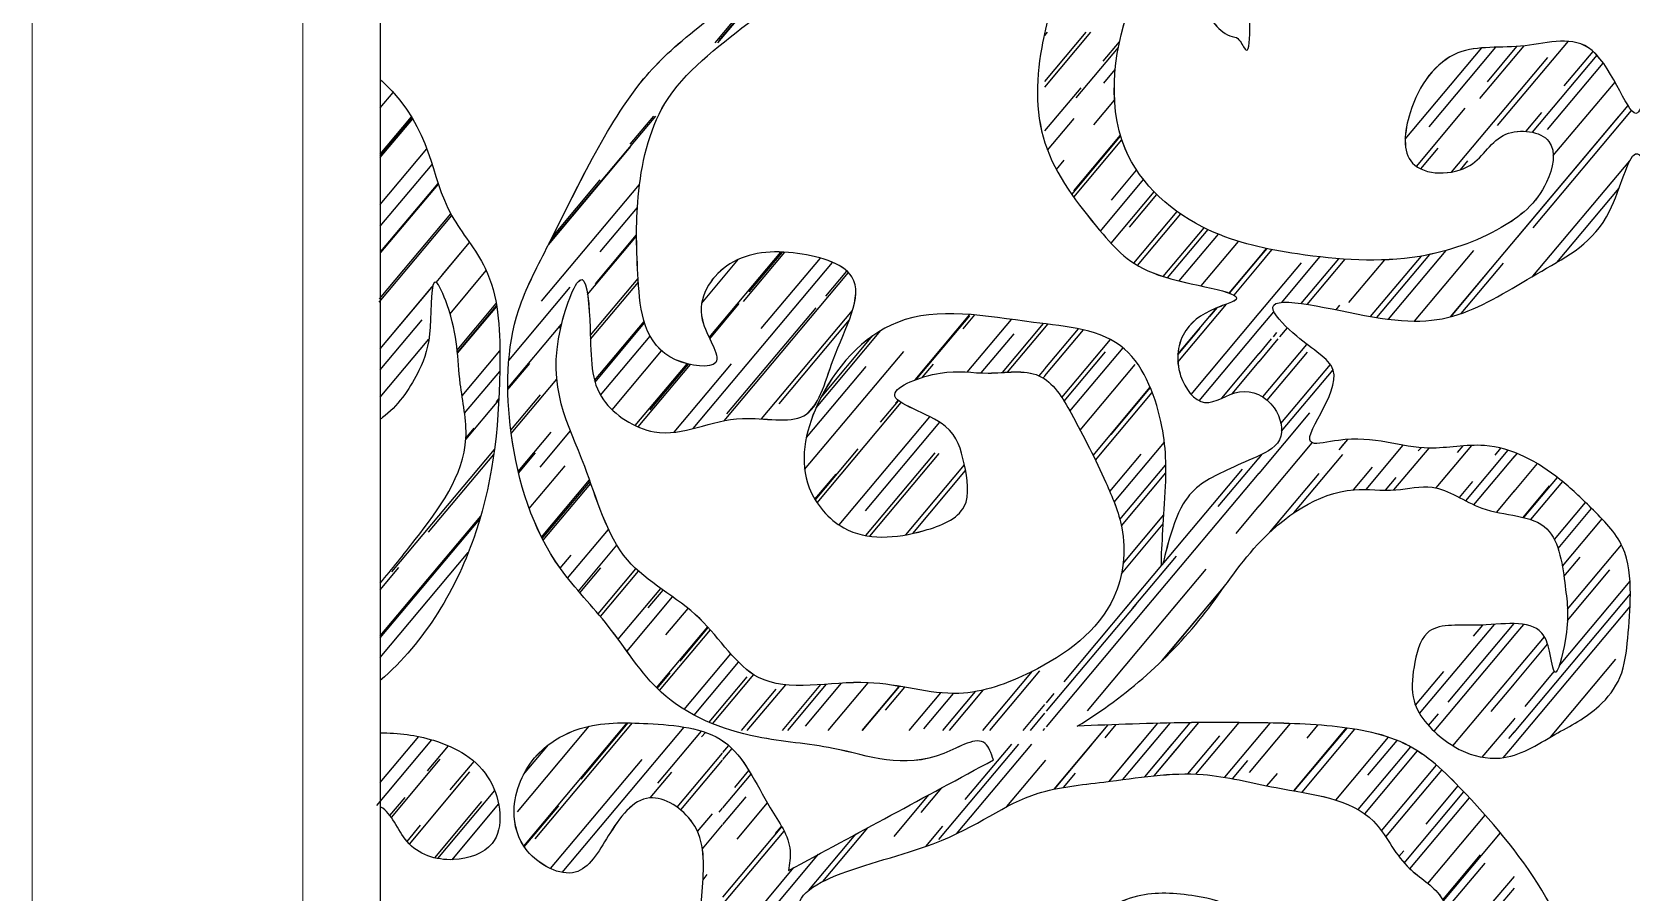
# Model space of a CAD drawing. Header units: millimetres. Extents: x 512961 to 1001058, y -961995 to -458543.
# Drawn here: x 934719.5 to 935133, y -883546.3 to -883324 of the extents above; entities that cross this region are included whole.
import ezdxf

# ---------------------------------------------------------------- set-up
doc = ezdxf.new("R2010")
doc.units = ezdxf.units.MM
doc.header["$MEASUREMENT"] = 0
doc.layers.add('内线', color=8, linetype='CONTINUOUS')
doc.layers.add('填充', color=250, linetype='CONTINUOUS', lineweight=25)
doc.layers.add('家具外线总', color=147, linetype='CONTINUOUS', lineweight=13)

msp = doc.modelspace()

# ---------------------------------------------------------------- linework, layer by layer
at = {"layer": '内线'}
msp.add_line((934809.5, -883011.33), (934809.5, -885159.02), dxfattribs=at)
at = {"layer": '填充'}
for p, q in [((934896.07, -883326.77), (934933.45, -883282.23)), ((934897.12, -883326.22), (934920.16, -883298.76)), ((934896.8, -883326.77), (934915.75, -883304.19)), ((934981.25, -883336.79), (934991.98, -883324.01)), ((934981.25, -883324.85), (934981.95, -883324.01)), ((934981.25, -883338.22), (934993.17, -883324.01)), ((934989.36, -883341), (935000.28, -883327.99)), ((934996.39, -883331.53), (935000.58, -883326.54)), ((935074.42, -883351.72), (935094.24, -883328.11)), ((935080.61, -883348.51), (935097.88, -883327.93)), ((935093.7, -883341.2), (935105.14, -883327.57)), ((935095.66, -883336.84), (935103.31, -883327.73)), ((935098.3, -883348.18), (935116.58, -883326.39)), ((935107.31, -883349.9), (935124, -883330.01)), ((935115.52, -883337.9), (935122.98, -883329)), ((934996.5, -883337.21), (934999.48, -883333.66)), ((935086.4, -883360.19), (935111.27, -883330.56)), ((935111.2, -883349.22), (935125.62, -883332.03)), ((934981.31, -883349.5), (934990.63, -883338.39)), ((935112.69, -883355.94), (935128.65, -883336.92)), ((934809.5, -883343.63), (934812.85, -883339.63)), ((934993.96, -883347.98), (934999.31, -883341.61)), ((934809.5, -883355.59), (934817.59, -883345.94)), ((934809.5, -883356.09), (934817.76, -883346.23)), ((934809.5, -883356.47), (934817.9, -883346.46)), ((934817.53, -883346.01), (934817.59, -883345.94)), ((934853.19, -883378.57), (934880.76, -883345.71)), ((934874.06, -883353.01), (934880.18, -883345.71)), ((934981.97, -883354.53), (934988.82, -883346.36)), ((935077.3, -883358.72), (935089.9, -883343.7)), ((935086.15, -883397.61), (935129.61, -883345.83)), ((935103.46, -883377.04), (935132.02, -883343)), ((935105.64, -883349.66), (935109.76, -883344.77)), ((935107.48, -883374.6), (935132.94, -883344.26)), ((934988.24, -883365.97), (935000.87, -883350.91)), ((934988.76, -883365.02), (935000.8, -883350.67)), ((934809.5, -883368.54), (934821.54, -883354.19)), ((934852.97, -883379), (934874.27, -883353.62)), ((934988.73, -883366.67), (935001.16, -883351.85)), ((935078.45, -883359.38), (935082.95, -883354.02)), ((934809.5, -883374.18), (934822.91, -883358.2)), ((934984.26, -883359.53), (934986.28, -883357.13)), ((935088.71, -883359.61), (935090.62, -883357.33)), ((935107.43, -883387.11), (935132.49, -883357.25)), ((934809.68, -883380.77), (934824.48, -883363.13)), ((934809.69, -883380.96), (934824.53, -883363.28)), ((934851.22, -883393.55), (934876.53, -883363.38)), ((934854.07, -883376.83), (934866.37, -883362.16)), ((934995.62, -883375.43), (935006.77, -883362.15)), ((934998.54, -883367.43), (935005.01, -883359.72)), ((934998.38, -883378.61), (935009.55, -883365.3)), ((935003.14, -883374.4), (935010.22, -883365.97)), ((935113.59, -883383.56), (935129.7, -883364.35)), ((934809.2, -883393.81), (934827.98, -883371.42)), ((934809.3, -883393), (934827.76, -883371.01)), ((934866.31, -883380.83), (934875.97, -883369.32)), ((935004.26, -883383.73), (935015.47, -883370.37)), ((935005.25, -883384.34), (935016.42, -883371.03)), ((935011.9, -883387.21), (935022.49, -883374.6)), ((935013.01, -883387.55), (935023.47, -883375.08)), ((934823.93, -883388.7), (934831.28, -883379.94)), ((934825.42, -883386.94), (934832.58, -883378.41)), ((934863.1, -883391.84), (934875.76, -883376.75)), ((934865.13, -883389.07), (934875.76, -883376.4)), ((935015.99, -883388.34), (935026.13, -883376.25)), ((935021.7, -883389.64), (935031.37, -883378.12)), ((934890.38, -883426.5), (934926.43, -883383.53)), ((934892.6, -883394.05), (934902.08, -883382.75)), ((934894.51, -883402.99), (934913.07, -883380.87)), ((934903.39, -883393.65), (934914.07, -883380.92)), ((934904.84, -883391.19), (934913.48, -883380.89)), ((934907.98, -883400.62), (934923.26, -883382.42)), ((935028.95, -883391.48), (935036.7, -883382.24)), ((935029.04, -883391.51), (935036.7, -883382.38)), ((935036.7, -883382.24), (935038.61, -883379.96)), ((935036.7, -883382.38), (935038.71, -883379.98)), ((935036.7, -883384.22), (935039.96, -883380.34)), ((935036.7, -883396.68), (935047.63, -883383.66)), ((935042.53, -883393.88), (935052.39, -883382.14)), ((935047.55, -883394.18), (935057.25, -883382.62)), ((935049.07, -883394.4), (935058.86, -883382.73)), ((935059.89, -883393.95), (935069.17, -883382.89)), ((935065.49, -883397.52), (935078.59, -883381.91)), ((935067.12, -883397.79), (935080.81, -883381.48)), ((935070.09, -883398.21), (935084.99, -883380.46)), ((935076.8, -883398.71), (935092.13, -883380.44)), ((935088.87, -883396.78), (935099.8, -883383.76)), ((934827.56, -883396.83), (934836.92, -883385.68)), ((934863.81, -883402.39), (934876.16, -883387.68)), ((934898.42, -883424.48), (934930.54, -883386.19)), ((934924.69, -883392.25), (934930.12, -883385.79)), ((935030.17, -883392.01), (935036.7, -883384.22)), ((935086.21, -883397.6), (935095.78, -883386.19)), ((934809.5, -883405.91), (934823.07, -883389.72)), ((934809.5, -883405.92), (934822.88, -883389.96)), ((934842.72, -883408.94), (934858.63, -883389.98)), ((934863.84, -883403.41), (934876.22, -883388.66)), ((934829.38, -883406.25), (934839.49, -883394.2)), ((934829.44, -883406.87), (934839.59, -883394.77)), ((934829.46, -883407.03), (934839.62, -883394.92)), ((934894.66, -883403.31), (934902.3, -883394.21)), ((934899.11, -883422.73), (934922.16, -883395.27)), ((934908.07, -883424.01), (934931.56, -883396.01)), ((935015.66, -883409.3), (935028.2, -883394.36)), ((935015.66, -883407.31), (935025.76, -883395.28)), ((935023.96, -883397.56), (935025.93, -883395.21)), ((935036.7, -883400.83), (935040.49, -883396.31)), ((935056.54, -883395.78), (935057.5, -883394.63)), ((934809.5, -883411.36), (934820.35, -883398.42)), ((934842.47, -883416.07), (934856.37, -883399.5)), ((934855.81, -883400.52), (934856.25, -883400)), ((934864.9, -883414.06), (934877.7, -883398.81)), ((934865.01, -883414.47), (934877.82, -883399.21)), ((934912.57, -883420.07), (934930.76, -883398.39)), ((934947.74, -883413.91), (934961.9, -883397.03)), ((934948.14, -883413.76), (934961.87, -883397.4)), ((934960.15, -883400.72), (934963.17, -883397.13)), ((934961.23, -883411.9), (934972.66, -883398.28)), ((934970.36, -883411.99), (934980.96, -883399.36)), ((934971.66, -883411.92), (934981.25, -883400.49)), ((934981.31, -883400.42), (934982.08, -883399.5)), ((935015.65, -883407.46), (935021.43, -883400.58)), ((935019.1, -883417.66), (935036.7, -883396.68)), ((935042.04, -883402.77), (935043.97, -883400.47)), ((934809.5, -883418.36), (934822.09, -883403.35)), ((934866.44, -883417.86), (934879.24, -883402.6)), ((934922.15, -883421.11), (934938.88, -883401.16)), ((934923.32, -883418.61), (934936.86, -883402.47)), ((934964.84, -883412.12), (934973.33, -883402)), ((934981.31, -883411.07), (934990, -883400.72)), ((934981.31, -883412.87), (934991.27, -883401)), ((934985.66, -883418.49), (934998.25, -883403.49)), ((935021.2, -883419.31), (935036.7, -883400.83)), ((935036.64, -883407.18), (935039.87, -883403.33)), ((935036.64, -883409.21), (935041.57, -883403.33)), ((935037.62, -883418.33), (935049.03, -883404.73)), ((935040.34, -883402.77), (935041.28, -883401.64)), ((934830.65, -883418.05), (934840.43, -883406.41)), ((934869.45, -883421.64), (934882.24, -883406.4)), ((934919.2, -883437.08), (934944.8, -883406.56)), ((934986.26, -883419.43), (934996.97, -883406.66)), ((934987.76, -883421.98), (935001.49, -883405.62)), ((935027.02, -883418.64), (935036.7, -883407.1)), ((935038.74, -883419.16), (935049.14, -883406.76)), ((934831.32, -883422.53), (934840.4, -883411.71)), ((934842.47, -883416.42), (934848.13, -883409.68)), ((934875.42, -883425.74), (934888.83, -883409.75)), ((934876.17, -883426.08), (934889.69, -883409.96)), ((934879.26, -883421.67), (934889.18, -883409.85)), ((934885.48, -883427.44), (934900.3, -883409.78)), ((934919.65, -883428.8), (934935.06, -883410.43)), ((934949.64, -883413.25), (934952.47, -883409.88)), ((934979.81, -883412.86), (934981.25, -883411.15)), ((934980.85, -883413.42), (934981.25, -883412.95)), ((934990.44, -883426.9), (935004.64, -883409.98)), ((935029.68, -883417.5), (935036.7, -883409.13)), ((935042.29, -883425.17), (935055.07, -883409.93)), ((935042.45, -883427.19), (935055.78, -883411.3)), ((934843.36, -883427.82), (934855.15, -883413.77)), ((934993.75, -883433.43), (935008.52, -883415.83)), ((934998.39, -883428.04), (935008.56, -883415.92)), ((934831.63, -883429.34), (934840.15, -883419.19)), ((934839.55, -883419.55), (934840.17, -883418.81)), ((934843.24, -883426.91), (934850.89, -883417.8)), ((934920.14, -883422.4), (934922, -883420.19)), ((934922.41, -883445.7), (934944.17, -883419.78)), ((934938.82, -883424.86), (934943.49, -883419.3)), ((934942.67, -883419.94), (934943.33, -883419.17)), ((934994.36, -883434.69), (935009.05, -883417.17)), ((934928.08, -883451.4), (934951.55, -883423.43)), ((934934.93, -883447.76), (934954.12, -883424.89)), ((935036.64, -883438.08), (935049.76, -883422.45)), ((934831.66, -883428.96), (934833.79, -883426.41)), ((934845.16, -883437.59), (934853.65, -883427.47)), ((934850.82, -883436.46), (934858.66, -883427.12)), ((935057.38, -883431.96), (935059.61, -883429.3)), ((935057.95, -883431.23), (935059.57, -883429.3)), ((934812.48, -883463.56), (934839.01, -883431.95)), ((934822.01, -883453.27), (934838.83, -883433.21)), ((934845.26, -883438.01), (934849.65, -883432.78)), ((934921.95, -883444.97), (934933.06, -883431.72)), ((934934.97, -883454.17), (934952.92, -883432.78)), ((934936.06, -883454.34), (934953.99, -883432.98)), ((934998.05, -883442.74), (935006.15, -883433.08)), ((934999.2, -883445.53), (935012.18, -883430.06)), ((935036.64, -883446.57), (935050.37, -883430.2)), ((935036.64, -883434.12), (935037.47, -883433.12)), ((935045.65, -883448.29), (935058.32, -883433.18)), ((935064.32, -883442.27), (935073.93, -883430.82)), ((935071.52, -883442.37), (935080.58, -883431.56)), ((935077.8, -883432.29), (935078.51, -883431.45)), ((935082.41, -883441.84), (935091.63, -883430.85)), ((935087.97, -883432.68), (935089.39, -883430.98)), ((935090.06, -883445.18), (935101.03, -883432.11)), ((935097.66, -883433.35), (935099.15, -883431.58)), ((935102.55, -883433.89), (935103.34, -883432.95)), ((934848.02, -883447.18), (934857.32, -883436.1)), ((934945.31, -883453.98), (934960.49, -883435.89)), ((934947.13, -883453.61), (934960.78, -883437.34)), ((935000.68, -883450.03), (935012.48, -883435.97)), ((935011.64, -883461.69), (935032.34, -883437.03)), ((935026.09, -883446.69), (935036.7, -883434.04)), ((935061.09, -883442.35), (935065.99, -883436.5)), ((935092.19, -883446.23), (935102.67, -883433.75)), ((935102.55, -883442.75), (935108.58, -883435.57)), ((934851.21, -883454.58), (934863.63, -883439.79)), ((934851.38, -883454.9), (934863.76, -883440.15)), ((934851.61, -883455.35), (934863.94, -883440.66)), ((934921.83, -883444.78), (934927.31, -883438.25)), ((935001.06, -883451.61), (935012.55, -883437.92)), ((935007.3, -883473.05), (935036.7, -883438.01)), ((935039.44, -883453.29), (935052.19, -883438.09)), ((935069.31, -883442.41), (935072.04, -883439.15)), ((935088.44, -883444.34), (935091.9, -883440.22)), ((935104.89, -883449.45), (935111.75, -883441.28)), ((935105.06, -883449.49), (935113.76, -883439.12)), ((935106.89, -883450.03), (935115.12, -883440.22)), ((935098.06, -883448.1), (935102.67, -883442.61)), ((935113, -883455.21), (935121.04, -883445.62)), ((934809.5, -883480.09), (934835.49, -883449.11)), ((934809.5, -883480.63), (934835.25, -883449.94)), ((935001.49, -883461.38), (935012.05, -883448.8)), ((935030.69, -883453.67), (935036.7, -883446.5)), ((935113.93, -883457.51), (935122.61, -883447.16)), ((935115.03, -883462.09), (935125.3, -883449.86)), ((934857.94, -883465.15), (934868.5, -883452.57)), ((935001.06, -883464.07), (935011.9, -883451.14)), ((935039.62, -883453.12), (935042.01, -883450.27)), ((934860.71, -883468.5), (934870.67, -883456.63)), ((935116.38, -883473.18), (935130.31, -883456.57)), ((934809.5, -883485.71), (934832.27, -883458.58)), ((934809.5, -883468.18), (934814.33, -883462.42)), ((934856, -883462.57), (934858.83, -883459.2)), ((934861.1, -883468.96), (934866.5, -883462.52)), ((935002.11, -883473.05), (935011.52, -883461.84)), ((935003.97, -883473.05), (935015.34, -883459.51)), ((935115.44, -883464.75), (935119.67, -883459.71)), ((934865.8, -883474.38), (934875.58, -883462.73)), ((934866.4, -883475.09), (934876.25, -883463.35)), ((935014.42, -883473.05), (935023, -883462.82)), ((935114.27, -883487.73), (935132.52, -883465.98)), ((935116.37, -883476.09), (935127.34, -883463.02)), ((934871, -883480.97), (934882.02, -883467.83)), ((934873.25, -883484.09), (934885.07, -883470)), ((934878.76, -883472.81), (934882.59, -883468.25)), ((935022.86, -883473.05), (935027.9, -883467.04)), ((935022.9, -883473.05), (935027.65, -883467.38)), ((935102.55, -883505.03), (935132.61, -883469.2)), ((934883.36, -883479.79), (934889.05, -883473)), ((934981.69, -883503.57), (935008.16, -883472.02)), ((934981.69, -883499.6), (935004.84, -883472.02)), ((934986.25, -883491.95), (935002.98, -883472.02)), ((934992.28, -883499.43), (935015.29, -883472.02)), ((935011.52, -883486.56), (935023.72, -883472.02)), ((935011.74, -883486.35), (935023.76, -883472.02)), ((935102.55, -883508.25), (935132.54, -883472.51)), ((934880.93, -883493.53), (934894.13, -883477.79)), ((934881.67, -883494.25), (934894.83, -883478.57)), ((934886.98, -883486.64), (934894.28, -883477.95)), ((935078.13, -883500.17), (935097.48, -883477.11)), ((935085.52, -883497.26), (935102.58, -883476.93)), ((935092.04, -883480.19), (935094.47, -883477.29)), ((935102.55, -883476.97), (935102.58, -883476.93)), ((935102.55, -883480.12), (935105.06, -883477.13)), ((935081.88, -883504.75), (935102.64, -883480.01)), ((935102.55, -883489.66), (935110.38, -883480.32)), ((935102.55, -883492.57), (935111.22, -883482.24)), ((934888.05, -883499.11), (934900.1, -883484.75)), ((934890.62, -883500.57), (934902.1, -883486.88)), ((935111.96, -883506.27), (935128.86, -883486.13)), ((934881.08, -883493.68), (934884.45, -883489.66)), ((934894.49, -883502.41), (934904.3, -883490.72)), ((934895.41, -883502.8), (934906.04, -883490.12)), ((934965.26, -883504.56), (934978.13, -883489.23)), ((934967.08, -883504.56), (934980.02, -883489.14)), ((935077.08, -883498.02), (935084.36, -883489.34)), ((935086.74, -883508.5), (935102.64, -883489.55)), ((935105.38, -883498.32), (935112.94, -883489.31)), ((934902.87, -883504.56), (934911.82, -883493.89)), ((934904.38, -883504.56), (934914.29, -883492.74)), ((934913.44, -883504.56), (934923.39, -883492.69)), ((934914.83, -883504.56), (934924.87, -883492.59)), ((934919.44, -883503.4), (934928.73, -883492.33)), ((934925.28, -883504.56), (934935.64, -883492.21)), ((934934.07, -883504.56), (934943.65, -883493.14)), ((934934.18, -883504.56), (934943.75, -883493.16)), ((934940.11, -883499.33), (934945.1, -883493.39)), ((934946.18, -883504.56), (934954.36, -883494.81)), ((934950.04, -883504.11), (934957.7, -883494.99)), ((934954.93, -883504.56), (934963.37, -883494.5)), ((934956.63, -883504.56), (934965.43, -883494.07)), ((934981.69, -883497.39), (934983.72, -883494.97)), ((935096.62, -883499.64), (935102.64, -883492.47)), ((934975.67, -883504.56), (934981.31, -883497.84)), ((934844.96, -883525.55), (934863.51, -883503.44)), ((934846.61, -883534.43), (934873.33, -883502.58)), ((934849.55, -883532.53), (934874.66, -883502.61)), ((934856.49, -883541.24), (934888.02, -883503.67)), ((934861.4, -883517.12), (934873.6, -883502.59)), ((934977.53, -883504.56), (934981.31, -883500.05)), ((934983.7, -883519.72), (934997.63, -883503.11)), ((934983.74, -883519.71), (934997.67, -883503.11)), ((934996.88, -883506.41), (934999.71, -883503.03)), ((934997.86, -883517.7), (935010.45, -883502.69)), ((935001.43, -883517.22), (935013.68, -883502.62)), ((935007.14, -883516.5), (935018.86, -883502.54)), ((935009.53, -883516.24), (935021.05, -883502.52)), ((935020.33, -883515.83), (935031.49, -883502.53)), ((935027.76, -883516.65), (935039.54, -883502.62)), ((935034.14, -883515.41), (935044.76, -883502.76)), ((935045.59, -883520.13), (935059.22, -883503.89)), ((935045.76, -883520.16), (935059.39, -883503.91)), ((935049.05, -883506.51), (935051.87, -883503.14)), ((935080.46, -883503.3), (935082.99, -883500.28)), ((935094.35, -883511.47), (935102.64, -883501.59)), ((935102.55, -883501.7), (935102.84, -883501.34)), ((934808.62, -883523.94), (934822.85, -883506.97)), ((934809.5, -883518), (934819.46, -883506.12)), ((934881.26, -883518.18), (934892.56, -883504.72)), ((934892.54, -883506.21), (934893.53, -883505.03)), ((934953.89, -883532.73), (934974.59, -883508.07)), ((934958.45, -883531.26), (934977.92, -883508.07)), ((934960.68, -883522.43), (934972.73, -883508.07)), ((934980.86, -883504.56), (934981.31, -883504.02)), ((934983.7, -883519.72), (934993.48, -883508.07)), ((934983.74, -883519.71), (934993.52, -883508.07)), ((934997.86, -883517.7), (935005.94, -883508.07)), ((935001.43, -883517.22), (935009.11, -883508.07)), ((935007.14, -883516.5), (935014.22, -883508.07)), ((935009.53, -883516.24), (935016.39, -883508.07)), ((935018.24, -883515.78), (935026.53, -883505.9)), ((935047.75, -883520.52), (935061.43, -883504.21)), ((935056.49, -883522.55), (935070.13, -883506.3)), ((935064.74, -883516.13), (935072.31, -883507.11)), ((935101.22, -883506.61), (935102.64, -883504.92)), ((934812.38, -883527.02), (934825.02, -883511.95)), ((934821.69, -883515), (934827.14, -883508.51)), ((934846.54, -883515.92), (934852.96, -883508.27)), ((934853.52, -883540.26), (934877.19, -883512.05)), ((934886.24, -883524.38), (934897.97, -883510.39)), ((934887.16, -883525.08), (934897.97, -883512.19)), ((934898.07, -883510.28), (934899.6, -883508.46)), ((934898.07, -883512.08), (934900.45, -883509.24)), ((934971.47, -883524.23), (934981.53, -883512.25)), ((935062.25, -883525), (935075.84, -883508.8)), ((935063.96, -883526.1), (935077.6, -883509.84)), ((935099.75, -883511.58), (935102.64, -883508.14)), ((934817.05, -883533.91), (934832.69, -883515.26)), ((934827.59, -883519.91), (934833.77, -883512.55)), ((934879.31, -883521.98), (934884.86, -883515.36)), ((934898.07, -883524.53), (934905.36, -883515.84)), ((934901.11, -883519.25), (934904.78, -883514.88)), ((934986.09, -883519.27), (934989.2, -883515.56)), ((934986.09, -883519.27), (934989.2, -883515.56)), ((935029.79, -883517.01), (935033.7, -883512.35)), ((935038.69, -883518.86), (935041.37, -883515.67)), ((935068.29, -883530.49), (935082.52, -883513.53)), ((935069.4, -883532.08), (935083.92, -883514.77)), ((934824.36, -883537.65), (934839.09, -883520.1)), ((934949.29, -883525.76), (934954.65, -883519.37)), ((935074.18, -883538.83), (935089.61, -883520.45)), ((935079.8, -883528.8), (935088.12, -883518.89)), ((934812.02, -883526.53), (934815.93, -883521.86)), ((934823.58, -883537.48), (934835.79, -883522.93)), ((934828.06, -883537.95), (934840.1, -883523.59)), ((934846.73, -883534.61), (934855.64, -883523.99)), ((934897.13, -883525.66), (934897.97, -883524.64)), ((934898.07, -883528.87), (934904.08, -883521.7)), ((934901.72, -883532.63), (934909.57, -883523.28)), ((934942.29, -883531.93), (934951.33, -883521.17)), ((935075.64, -883540.32), (935091.03, -883521.97)), ((934891.52, -883530.68), (934895.35, -883526.11)), ((935080.24, -883544.07), (935095.06, -883526.4)), ((934816.42, -883533.23), (934819.91, -883529.07)), ((934892.78, -883535.17), (934897.97, -883528.98)), ((934898.07, -883547.6), (934913.3, -883529.45)), ((934898.07, -883549.44), (934913.9, -883530.58)), ((934911.7, -883531.22), (934913.25, -883529.36)), ((934920.29, -883545.84), (934932.43, -883531.37)), ((934923.9, -883543.57), (934935.55, -883529.69)), ((934950.52, -883534.53), (934954.92, -883529.3)), ((935084.3, -883548.58), (935099.03, -883531.03)), ((934903.95, -883559.03), (934922.81, -883536.56)), ((935072.81, -883537.13), (935074.04, -883535.67)), ((935084.16, -883548.34), (935093.9, -883536.73)), ((934906.31, -883552.08), (934916.44, -883540)), ((935085.28, -883550.51), (935095.05, -883538.87)), ((934892.93, -883543.12), (934894.04, -883541.79)), ((935095.73, -883550.51), (935102.64, -883542.29)), ((935098.28, -883550.51), (935102.64, -883545.32))]:
    msp.add_line(p, q, dxfattribs=at)
for points, knots in [([(935030.39, -883325.31), (935030.39, -883325.31), (935026.76, -883324.73), (935020.17, -883315.07), (935017.29, -883302.81), (935028.63, -883276.98), (935011.69, -883301.77), (935000.7, -883318.3), (934995.15, -883354.33), (935021.08, -883376.55), (935049.04, -883382.32), (935075.28, -883384.29), (935098.15, -883376.39), (935111.13, -883366.23), (935114.55, -883350.12), (935098.11, -883348.26), (935092.76, -883361.25), (935072.95, -883361.09), (935075.07, -883341.49), (935086.17, -883326.46), (935105.29, -883329.06), (935124.96, -883322.15), (935134.78, -883354.88), (935137.3, -883329.85), (935152.82, -883329.19), (935167.68, -883329.82), (935189.01, -883332.69), (935190.27, -883355.07), (935174.6, -883361.12), (935169.87, -883348.1), (935156.59, -883347.96), (935151.8, -883364.45), (935166.25, -883376.54), (935186.42, -883382.22), (935208.99, -883381.13), (935232.11, -883378.57), (935247.74, -883364.74), (935262.71, -883351.14), (935265.44, -883331.76), (935259.18, -883314.18), (935261.29, -883297.47), (935237.97, -883278), (935249.17, -883308.48), (935231.21, -883339.59), (935228.92, -883306.9), (935222.48, -883287.14), (935194.88, -883274.99), (935178.25, -883245.62), (935142.91, -883232.63), (935130.62, -883155.6), (935131.42, -883208.11), (935115.48, -883225.74), (935095.07, -883245.73), (935068.51, -883260.39), (935045.47, -883285.42), (935032.22, -883297.45), (935035.15, -883334.31), (935031.5, -883325.49), (935030.39, -883325.31)], [0, 0, 0, 0, 0, 9.239426, 24.39488, 37.337201, 51.009064, 68.414454, 100.547872, 125.816942, 145.6722, 172.099656, 190.775985, 204.6916, 213.506347, 222.959634, 233.241143, 245.685082, 256.568199, 273.147471, 287.73828, 302.279167, 318.954784, 329.628839, 339.950773, 352.909002, 370.129315, 385.667487, 391.733819, 405.405704, 409.551384, 421.857105, 435.448329, 452.322302, 474.080297, 492.061642, 508.741093, 525.256046, 541.511592, 554.202322, 571.160982, 584.756629, 602.359518, 623.197881, 638.643081, 658.15714, 678.56897, 708.251505, 737.239115, 778.607471, 803.240642, 817.487785, 841.292157, 873.144892, 894.597033, 921.339342, 934.936049, 937.756934, 937.756934, 937.756934, 937.756934]), ([(934967.99, -883512.17), (934967.41, -883510.45), (934965.5, -883504.77), (934947.89, -883516.18), (934929.71, -883508.44), (934904.38, -883507), (934881.54, -883497.84), (934869.62, -883477.65), (934850.93, -883459.06), (934841.7, -883429.71), (934842.13, -883399.73), (934857.68, -883370.35), (934870.94, -883341.19), (934887.21, -883326.16), (934903.25, -883313.94), (934880.46, -883319.65), (934869.38, -883319.31), (934852.82, -883313.8), (934840.05, -883301.64), (934850.63, -883270.84), (934852.21, -883296.38), (934864.01, -883304.64), (934879.57, -883305.93), (934894.54, -883302.35), (934911.22, -883296.21), (934926.3, -883281.96), (934950.67, -883279.9), (934967.32, -883281.04), (934976.05, -883281.64)], [0, 0, 0, 0, 3.994597, 13.190721, 37.168385, 53.807525, 76.67787, 94.98615, 111.232692, 142.353913, 169.140906, 183.703856, 225.923477, 242.517114, 249.519307, 260.936744, 275.604574, 285.344555, 302.527535, 317.859153, 329.406071, 342.752834, 353.300141, 367.331644, 381.28602, 397.472547, 417.553494, 439.723609, 439.723609, 439.723609, 439.723609]), ([(934992.89, -883294.15), (934975.9, -883299.88), (934952.77, -883304.76), (934920.88, -883308.04), (934902.79, -883323.62), (934881.07, -883339.13), (934875.32, -883365.75), (934875.9, -883387.71), (934877.87, -883408.97), (934900.95, -883411.81), (934888.82, -883396.49), (934898.77, -883381.65), (934915.12, -883379.76), (934938.13, -883386.1), (934926.07, -883406.58), (934921.66, -883427.02), (934899.66, -883421.22), (934883.11, -883431.59), (934863.56, -883418.8), (934864.23, -883404.91), (934862.59, -883381.23), (934850.43, -883412.98), (934862.19, -883431.52), (934870.02, -883462.5), (934892.89, -883472.97), (934906.77, -883497.06), (934934.68, -883489.3), (934957.67, -883497.48), (934980.98, -883489.1), (935000.43, -883475.02), (935002.81, -883453.68), (934996.03, -883437.95), (934989.73, -883425.06), (934980.87, -883410.23), (934966.23, -883413.04), (934955.41, -883410.53), (934934.84, -883418.56), (934957.35, -883423.69), (934960.57, -883435.3), (934962.73, -883448.32), (934946.92, -883454.64), (934930.48, -883455.85), (934916.78, -883440.02), (934921.4, -883416.73), (934943.24, -883392.78), (934974.35, -883399.21), (935004, -883401.39), (935012.8, -883426.54), (935012.71, -883441.42), (935010.38, -883471.39), (935014.95, -883443.8), (935025.95, -883438.32), (935034.77, -883434.3), (935043.79, -883430.49), (935041.45, -883419.62), (935031.57, -883414.79), (935022.31, -883422.66), (935014.42, -883412.06), (935016.27, -883400.21), (935023.94, -883395.74), (935036.58, -883391.63), (935007.05, -883388.44), (934995.53, -883375.6), (934978.79, -883354.87), (934978.82, -883331.23), (934984.96, -883310.04), (934986.21, -883303.67), (934994.12, -883293.73), (934992.89, -883294.15)], [0, 0, 0, 0, 45.009428, 59.744482, 78.494199, 103.418599, 124.440923, 142.345339, 161.467157, 170.156023, 179.836401, 192.504654, 207.240093, 220.975908, 239.330344, 253.023474, 266.327148, 285.61922, 298.601528, 314.459773, 324.999435, 336.376192, 366.853393, 389.082121, 409.207519, 427.181801, 450.906211, 470.693485, 486.966742, 511.10258, 526.217367, 536.629901, 553.419152, 564.073779, 575.067401, 585.47255, 596.329336, 609.314942, 618.355988, 627.596913, 637.704873, 655.053802, 666.520129, 684.506122, 709.428991, 738.905049, 759.387831, 777.986382, 794.746006, 808.041678, 822.106931, 833.206675, 840.188568, 847.241502, 854.268164, 862.543591, 870.402056, 878.175898, 888.059932, 897.19818, 900.310279, 916.210198, 932.401328, 954.510295, 976.487093, 991.335386, 1003.560316, 1006.835521, 1006.835521, 1006.835521, 1006.835521]), ([(934809.5, -883336.24), (934809.75, -883336.47), (934823.46, -883349.41), (934821.42, -883365.45), (934839.86, -883386.66), (934841.12, -883416.03), (934837.57, -883454.06), (934821.11, -883481.58), (934809.5, -883491.66)], [298.692692, 298.692692, 298.692692, 298.692692, 299.299002, 331.854419, 345.240291, 365.183095, 402.924359, 441.14085, 441.14085, 441.14085, 441.14085]), ([(934809.5, -883336.24), (934809.75, -883336.47), (934823.46, -883349.41), (934821.42, -883365.45), (934839.86, -883386.66), (934841.12, -883416.03), (934837.57, -883454.06), (934821.11, -883481.58), (934809.5, -883491.66)], [298.692692, 298.692692, 298.692692, 298.692692, 299.299002, 331.854419, 345.240291, 365.183095, 402.924359, 441.14085, 441.14085, 441.14085, 441.14085]), ([(934989.66, -883503.43), (935002.33, -883495.76), (935019.56, -883480.52), (935036.11, -883454.06), (935055.15, -883440.69), (935071.48, -883443.06), (935083.19, -883440.06), (935094.45, -883449.48), (935113.55, -883448.31), (935115.79, -883468.19), (935117.16, -883477.05), (935113.06, -883493.29), (935111.91, -883483.74), (935108.66, -883475.27), (935094.21, -883478.33), (935079.23, -883476.31), (935076.45, -883488.1), (935075.55, -883498.8), (935082.65, -883506.01), (935090.53, -883510.86), (935100.95, -883513.21), (935112.54, -883505.59), (935123.88, -883499.93), (935130.92, -883490.77), (935132.02, -883480.25), (935132.94, -883469.13), (935131.89, -883456.3), (935122.9, -883447.42), (935112.28, -883437.06), (935097.53, -883428.94), (935077.13, -883433.41), (935064.57, -883427.31), (935043.25, -883432.84), (935060.69, -883414.48), (935051.7, -883406.58), (935046.31, -883402.93), (935033.23, -883390.02), (935069.07, -883399.42), (935088.25, -883399.19), (935110.14, -883385.03), (935127.57, -883376.37), (935134.3, -883345.28), (935141.9, -883374.83), (935151.77, -883389.45), (935169.39, -883388.9), (935181.63, -883394.28), (935196.19, -883394.65), (935206.97, -883394.9), (935234.96, -883390.77), (935216.2, -883399.21), (935213.1, -883410.03), (935210.85, -883422.14), (935228.31, -883435.54), (935193.06, -883425.76), (935178.88, -883428.94), (935160.66, -883429.34), (935151.25, -883437.06), (935142.09, -883444.21), (935140.07, -883452.11), (935139.55, -883455.66)], [854.369181, 854.369181, 854.369181, 854.369181, 891.427083, 909.912397, 933.895494, 942.92005, 950.83357, 962.456307, 977.253948, 990.261334, 1002.093817, 1009.221367, 1013.868246, 1018.159919, 1032.359156, 1043.204718, 1051.052601, 1058.37597, 1069.994637, 1073.281455, 1081.907862, 1094.788333, 1106.200413, 1113.867004, 1122.48549, 1132.079867, 1142.361065, 1153.186892, 1162.363005, 1180.281398, 1192.135148, 1211.941196, 1217.60847, 1234.015184, 1238.418302, 1244.844455, 1252.426732, 1272.192807, 1293.626716, 1312.793044, 1332.360157, 1345.975352, 1364.121749, 1376.183854, 1392.328722, 1402.860008, 1410.213605, 1427.137212, 1440.116807, 1449.81386, 1458.635032, 1469.918056, 1478.721264, 1495.723478, 1518.838666, 1529.684228, 1537.814384, 1548.974326, 1557.739923, 1557.739923, 1557.739923, 1557.739923]), ([(934989.66, -883503.43), (935002.33, -883495.76), (935019.56, -883480.52), (935036.11, -883454.06), (935055.15, -883440.69), (935071.48, -883443.06), (935083.19, -883440.06), (935094.45, -883449.48), (935113.55, -883448.31), (935115.79, -883468.19), (935117.16, -883477.05), (935113.06, -883493.29), (935111.91, -883483.74), (935108.66, -883475.27), (935094.21, -883478.33), (935079.23, -883476.31), (935076.45, -883488.1), (935075.55, -883498.8), (935082.65, -883506.01), (935090.53, -883510.86), (935100.95, -883513.21), (935112.54, -883505.59), (935123.88, -883499.93), (935130.92, -883490.77), (935132.02, -883480.25), (935132.94, -883469.13), (935131.89, -883456.3), (935122.9, -883447.42), (935112.28, -883437.06), (935097.53, -883428.94), (935077.13, -883433.41), (935064.57, -883427.31), (935043.25, -883432.84), (935060.69, -883414.48), (935051.7, -883406.58), (935046.31, -883402.93), (935033.23, -883390.02), (935069.07, -883399.42), (935088.25, -883399.19), (935110.14, -883385.03), (935127.57, -883376.37), (935134.3, -883345.28), (935141.9, -883374.83), (935151.77, -883389.45), (935169.39, -883388.9), (935181.63, -883394.28), (935196.19, -883394.65), (935206.97, -883394.9), (935234.96, -883390.77), (935216.2, -883399.21), (935213.1, -883410.03), (935210.85, -883422.14), (935228.31, -883435.54), (935193.06, -883425.76), (935178.88, -883428.94), (935160.66, -883429.34), (935151.25, -883437.06), (935141.69, -883444.52), (935138.54, -883459.1), (935138.71, -883469.26), (935137.26, -883474.88)], [854.369181, 854.369181, 854.369181, 854.369181, 891.427083, 909.912397, 933.895494, 942.92005, 950.83357, 962.456307, 977.253948, 990.261334, 1002.093817, 1009.221367, 1013.868246, 1018.159919, 1032.359156, 1043.204718, 1051.052601, 1058.37597, 1069.994637, 1073.281455, 1081.907862, 1094.788333, 1106.200413, 1113.867004, 1122.48549, 1132.079867, 1142.361065, 1153.186892, 1162.363005, 1180.281398, 1192.135148, 1211.941196, 1217.60847, 1234.015184, 1238.418302, 1244.844455, 1252.426732, 1272.192807, 1293.626716, 1312.793044, 1332.360157, 1345.975352, 1364.121749, 1376.183854, 1392.328722, 1402.860008, 1410.213605, 1427.137212, 1440.116807, 1449.81386, 1458.635032, 1469.918056, 1478.721264, 1495.723478, 1518.838666, 1529.684228, 1537.814384, 1548.974326, 1558.958679, 1573.787882, 1573.787882, 1573.787882, 1573.787882]), ([(934809.5, -883466.47), (934812.56, -883462.86), (934821.57, -883451.44), (934834.25, -883434.52), (934829.11, -883412.2), (934829.83, -883400.94), (934822.38, -883383.94), (934823.05, -883402.36), (934819.84, -883412), (934814.27, -883420.54), (934809.92, -883423.8), (934809.5, -883424.1)], [284.598987, 284.598987, 284.598987, 284.598987, 296.586936, 321.133189, 332.985345, 350.295789, 355.750312, 365.581685, 375.246413, 387.445149, 388.743562, 388.743562, 388.743562, 388.743562]), ([(934809.5, -883466.47), (934812.56, -883462.86), (934821.57, -883451.44), (934834.25, -883434.52), (934829.11, -883412.2), (934829.83, -883400.94), (934822.38, -883383.94), (934823.05, -883402.36), (934819.84, -883412), (934814.27, -883420.54), (934809.92, -883423.8), (934809.5, -883424.1)], [284.598987, 284.598987, 284.598987, 284.598987, 296.586936, 321.133189, 332.985345, 350.295789, 355.750312, 365.581685, 375.246413, 387.445149, 388.743562, 388.743562, 388.743562, 388.743562]), ([(935139.55, -883455.66), (935137.66, -883463.47), (935134.18, -883477.86), (935139.17, -883499.52), (935154.33, -883509.06), (935168.17, -883516.03), (935182.97, -883515.36), (935190.5, -883505.68), (935189.79, -883496.97), (935191.9, -883488.31), (935186.3, -883480.87), (935176.35, -883477.29), (935168.37, -883478.06), (935153.74, -883478.25), (935160.17, -883487.68), (935151.94, -883486.21), (935152.09, -883477.87), (935152.32, -883470.5), (935150.94, -883458.96), (935161.3, -883451.87), (935169.18, -883443.93), (935179.79, -883441.29), (935195.48, -883441.19), (935218.44, -883442.98), (935230.43, -883463.06), (935242.65, -883478.75), (935255.31, -883493.13), (935268.62, -883499.97), (935296.49, -883503.86), (935242.8, -883504.76), (935220.21, -883502.18), (935192.56, -883510.32), (935174.33, -883523.92), (935154.13, -883543.12), (935153.39, -883570.72), (935153.89, -883595.53), (935162.39, -883608.05), (935166.36, -883622.06), (935156.34, -883632.19), (935144.5, -883632.97), (935135.49, -883626.04), (935124, -883630.65), (935111.25, -883623.62), (935112.68, -883606.84), (935118.27, -883588.84), (935120.04, -883566.17), (935108.96, -883542.41), (935093.8, -883524.41), (935076, -883506.52), (935054.85, -883502.83), (935035.77, -883502.53), (935013.76, -883502.45), (934999.18, -883503.04), (934989.66, -883503.43)], [0, 0, 0, 0, 20.16499, 37.141503, 51.13138, 63.099273, 76.420692, 84.0883, 90.860356, 97.920287, 105.407035, 111.731979, 123.088986, 130.271909, 135.26275, 137.738898, 145.204816, 151.950751, 157.776337, 172.581882, 178.906747, 185.990548, 198.894549, 219.295709, 238.659551, 253.320912, 270.454864, 284.729023, 293.813319, 323.92124, 347.551226, 370.357073, 389.761303, 405.605085, 437.828168, 454.116591, 466.520844, 475.512387, 488.054998, 495.770937, 503.716482, 514.128726, 523.974714, 534.01791, 552.147336, 573.332655, 588.353501, 616.632715, 632.762977, 649.870911, 668.384483, 681.102321, 705.0309, 705.0309, 705.0309, 705.0309]), ([(934843.18, -883642.22), (934847.84, -883632.55), (934858.36, -883610.73), (934872.97, -883583.66), (934891.42, -883563.77), (934892.82, -883545.35), (934893.86, -883528.69), (934877.69, -883518.23), (934868.49, -883531.11), (934861.07, -883544.82), (934846.31, -883537.19), (934842.59, -883523.78), (934848.33, -883510.39), (934862.4, -883502.24), (934879.27, -883502.58), (934900.91, -883504.48), (934908.15, -883522.33), (934916.23, -883533.18), (934915.29, -883539.04), (934915.01, -883540.77)], [0, 0, 0, 0, 26.91168, 60.743717, 77.695478, 92.203196, 106.302605, 117.033785, 129.174876, 139.80317, 151.162483, 160.202488, 173.341933, 184.253318, 198.952497, 215.86594, 233.313865, 243.546736, 247.850108, 247.850108, 247.850108, 247.850108]), ([(934809.5, -883505.17), (934814.13, -883505.1), (934824.85, -883506.55), (934839.76, -883514.7), (934842.21, -883534.44), (934827.59, -883539.37), (934815.44, -883535.35), (934812.55, -883525.83), (934809.54, -883524.3), (934809.5, -883524.28)], [46.909142, 46.909142, 46.909142, 46.909142, 58.362044, 73.42677, 87.000684, 96.029281, 106.845153, 116.211328, 116.349589, 116.349589, 116.349589, 116.349589]), ([(934809.5, -883505.17), (934814.13, -883505.1), (934824.85, -883506.55), (934839.76, -883514.7), (934842.21, -883534.44), (934827.59, -883539.37), (934815.44, -883535.35), (934812.55, -883525.83), (934809.54, -883524.3), (934809.5, -883524.28)], [46.909142, 46.909142, 46.909142, 46.909142, 58.362044, 73.42677, 87.000684, 96.029281, 106.845153, 116.211328, 116.349589, 116.349589, 116.349589, 116.349589]), ([(934972.4, -883571.65), (934971.58, -883570.22), (934966.71, -883564.74), (934960.44, -883559.22), (934947.14, -883554.04), (934933.64, -883552.11), (934923.3, -883560.15), (934909.07, -883543.55), (934955.87, -883537.06), (934974.22, -883520.2), (934999.56, -883517.75), (935020.2, -883514.19), (935042.92, -883520.38), (935065.79, -883522.51), (935072.98, -883539.76), (935083.71, -883545.72), (935086.7, -883554.48), (935089.91, -883568.12), (935075.64, -883562.56), (935067.22, -883564.02), (935057.03, -883570.17), (935062.94, -883578.57), (935069.05, -883583.2), (935077.87, -883585.36), (935086.81, -883580.84), (935091.78, -883576.23), (935100.53, -883573.48), (935091.33, -883586.27), (935095.89, -883596.06), (935089.23, -883606.28), (935079.91, -883611), (935072.95, -883605.04), (935070.63, -883595.71), (935058.13, -883595.56), (935046.8, -883600.62), (935045.13, -883615.6), (935056.75, -883622.19), (935065.93, -883623.06), (935076.09, -883618.97), (935076.58, -883630.73), (935061.06, -883630.5), (935045.43, -883639.43), (935023.05, -883629.1), (935002.01, -883623.83), (934993.01, -883606.99), (934992.54, -883591.1), (934995.18, -883581.32), (934998.09, -883564.99), (935001.29, -883587.41), (935014.74, -883592.68), (935030.14, -883591.17), (935040.12, -883581), (935040.05, -883569.63), (935036.84, -883560.28), (935031.82, -883549.82), (935018.92, -883546.8), (935004.43, -883545.87), (934995.38, -883551.65), (934990.68, -883554.65)], [398.249975, 398.249975, 398.249975, 398.249975, 402.53439, 410.573586, 423.293178, 435.855017, 444.708665, 448.718822, 481.794979, 506.986417, 521.376953, 542.919047, 558.977711, 581.27467, 593.428648, 602.611682, 609.686273, 618.199798, 626.748019, 636.151566, 642.480338, 650.998043, 655.048724, 662.52325, 672.155296, 677.998982, 681.339552, 689.409831, 699.541781, 709.545613, 716.471548, 722.548539, 729.634657, 738.230574, 748.938596, 758.691886, 768.819557, 777.744152, 783.837762, 789.119248, 797.326518, 815.216083, 834.088862, 854.750566, 867.261183, 879.032965, 892.616509, 897.625486, 909.433076, 921.120449, 934.64993, 945.547774, 953.254299, 961.709949, 970.813656, 980.299477, 992.861316, 1006.454891, 1006.454891, 1006.454891, 1006.454891])]:
    msp.add_open_spline(points, degree=3, knots=knots, dxfattribs=at)
for points, start_tangent, end_tangent in [([(935030.39, -883325.31), (935022.44, -883317.65), (935019.97, -883299.71), (935024.3, -883284.87), (935014.39, -883297.85), (935003.87, -883315.79), (935002.02, -883354.14), (935023.68, -883375.18), (935046.58, -883381.36), (935078.16, -883381.98), (935099.2, -883374.56), (935110.96, -883362.8), (935111.58, -883352.29), (935100.44, -883350.43), (935091.15, -883358.48), (935076.3, -883357.86), (935075.68, -883344.87), (935088.06, -883329.4), (935105.39, -883327.55), (935122.72, -883328.78), (935134.49, -883344.87), (935139.44, -883333.11), (935151.2, -883329.4), (935166.67, -883330.02), (935185.86, -883337.44), (935185.25, -883356), (935178.43, -883358.48), (935165.44, -883348.58), (935160.48, -883348.58), (935154.92, -883362.19), (935165.44, -883374.56), (935184.63, -883380.74), (935210.63, -883380.74), (935231.67, -883376.41), (935247.77, -883364.66), (935260.77, -883349.81), (935263.86, -883330.64), (935260.77, -883315.79), (935256.43, -883296), (935244.05, -883285.48), (935244.05, -883306.52), (935232.91, -883328.78), (935228.58, -883310.84), (935219.91, -883289.2), (935200.1, -883274.97), (935175.96, -883248.99), (935149.96, -883226.1), (935132.07, -883180.02), (935127.4, -883209.08), (935117.71, -883223.08), (935096.88, -883242.45), (935066, -883264.7), (935047.69, -883282.64), (935034.41, -883311.7), (935032.61, -883327.84), (935030.39, -883325.31)], (-0.987515, 0.157528), (-0.987515, 0.157528)), ([(934992.89, -883294.15), (934940.4, -883305.88), (934923.14, -883309.33), (934904.49, -883321.75), (934883.08, -883342.46), (934876.18, -883366.61), (934876.18, -883388), (934885.85, -883408.7), (934896.21, -883409.39), (934892.75, -883398.35), (934898.97, -883384.55), (934916.23, -883381.1), (934931.43, -883387.31), (934926.59, -883408.7), (934918.99, -883423.2), (934903.11, -883423.89), (934880.32, -883427.34), (934867.2, -883419.06), (934863.75, -883400.42), (934861.67, -883388), (934856.15, -883400.42), (934862.36, -883436.31), (934873.41, -883460.46), (934892.06, -883475.64), (934907.25, -883490.82), (934935.57, -883492.2), (934959.05, -883494.96), (934977.69, -883489.44), (934999.1, -883470.12), (935001.17, -883452.18), (934997.03, -883440.45), (934988.05, -883422.51), (934979.76, -883412.84), (934966.65, -883412.15), (934954.21, -883412.15), (934942.47, -883417.68), (934955.6, -883425.96), (934960.43, -883435.62), (934960.43, -883446.66), (934950.07, -883452.87), (934929.35, -883452.18), (934920.38, -883441.83), (934922.45, -883420.44), (934943.16, -883399.04), (934978.38, -883399.04), (935001.87, -883405.94), (935011.53, -883425.96), (935012.23, -883445.97), (935011.53, -883461.84), (935017.06, -883445.97), (935027.42, -883437.69), (935035.01, -883434.24), (935041.92, -883429.41), (935040.54, -883421.13), (935031.56, -883416.99), (935022.58, -883419.75), (935016.37, -883412.84), (935017.75, -883401.11), (935026.73, -883394.9), (935030.18, -883393.52), (935012.23, -883387.31), (934996.34, -883376.27), (934981.84, -883354.19), (934980.46, -883327.97), (934984.6, -883310.71), (934991.1, -883297.63), (934992.89, -883294.15)], (-0.947568, -0.319553), (-0.947568, -0.319553))]:
    msp.add_spline(points, degree=3, dxfattribs=dict(at, start_tangent=start_tangent, end_tangent=end_tangent))
for points in [[(934967.99, -883512.17), (934965.86, -883507.9), (934955.17, -883510.46), (934926.55, -883509.18), (934906.9, -883506.19), (934882.12, -883494.66), (934868.45, -883477.59), (934856.05, -883462.64), (934843.34, -883427.7), (934845.33, -883395.75), (934852.51, -883379.9), (934877.59, -883336.13), (934892.04, -883322.56), (934898.18, -883316.87), (934884.6, -883318.18), (934867.07, -883318.18), (934856.12, -883314.24), (934844.41, -883297.37), (934849.78, -883279.86), (934853.72, -883293.08), (934865.52, -883303.81), (934878.04, -883305.23), (934894.49, -883302.02), (934909.88, -883295.58), (934925.97, -883284.86), (934949.58, -883280.57), (934976.05, -883281.64)], [(935139.55, -883455.66), (935135.97, -883479.49), (935141.84, -883498.91), (935155.04, -883509.17), (935168.24, -883514.67), (935184, -883512.47), (935189.5, -883505.14), (935190.24, -883497.08), (935190.6, -883488.65), (935185.47, -883481.32), (935178.5, -883478.4), (935164.94, -883478.03), (935156.87, -883480.96), (935157.97, -883486.82), (935155.04, -883486.45), (935152.11, -883478.03), (935152.11, -883469.97), (935152.11, -883463.01), (935163.47, -883449.45), (935169.34, -883444.69), (935177.4, -883442.12), (935192.81, -883441.39), (935216.64, -883446.52), (935231.67, -883464.11), (935242.3, -883478.03), (935256.6, -883492.68), (935272, -883500.01), (935282.63, -883502.21), (935246.7, -883504.04), (935218.47, -883504.04), (935192.44, -883512.1), (935173.37, -883525.29), (935160.54, -883539.21), (935153.63, -883577.09), (935155.93, -883596.42), (935162.38, -883609.76), (935164.22, -883620.35), (935154.09, -883631.39), (935144.88, -883631.85), (935136.13, -883628.17), (935123.7, -883628.63), (935113.57, -883622.65), (935112.64, -883610.68), (935117.25, -883589.52), (935117.71, -883564.21), (935110.8, -883547.64), (935090.08, -883520.95), (935075.35, -883508.53), (935055.54, -883503.46), (935033.44, -883502.54), (935018.24, -883502.54), (934989.66, -883503.43)], [(934843.18, -883642.22), (934857.34, -883613.35), (934878.27, -883578.77), (934889.81, -883562.12), (934892.8, -883545.04), (934890.24, -883528.39), (934879.13, -883521.99), (934868.45, -883531.81), (934859.9, -883541.2), (934847.51, -883535.65), (934844.09, -883525.4), (934850.08, -883510.89), (934861.18, -883504.06), (934878.7, -883502.77), (934898.35, -883507.47), (934910.32, -883524.55), (934915.44, -883535.65), (934915.01, -883540.77)], [(934915.01, -883540.77), (934967.99, -883512.17)], [(935028.9, -883817.63), (934989.06, -883795.42), (934946.14, -883762.11), (934900.93, -883724.97), (934882.54, -883703.92), (934870.1, -883672.72), (934868.17, -883654.33), (934872.04, -883628.68), (934884.15, -883610.29), (934900.13, -883599.65), (934918.05, -883598.2), (934939.84, -883597.23), (934931.12, -883591.42), (934921.92, -883586.58), (934914.17, -883584.65), (934906.91, -883586.1), (934900.13, -883589.97), (934898.67, -883585.13), (934906.91, -883576.42), (934925.31, -883572.55), (934941.29, -883571.58), (934953.88, -883571.58), (934965.99, -883573.03), (934972.77, -883573.52), (934968.41, -883566.74), (934961.15, -883560.45), (934947.1, -883554.65), (934932.09, -883554.65), (934921.92, -883557.55), (934918.53, -883554.16), (934952.43, -883533.84), (934979.54, -883520.77), (934996.49, -883517.87), (935022.16, -883515.94), (935041.05, -883519.32), (935066.23, -883528.03), (935074.94, -883539.65), (935083.17, -883546.9), (935086.57, -883554.65), (935087.05, -883564.81), (935076.88, -883563.84), (935065.74, -883565.29), (935059.93, -883570.13), (935064.29, -883579.33), (935068.16, -883582.23), (935076.88, -883584.17), (935087.54, -883579.81), (935093.35, -883575.94), (935097.22, -883574.97), (935094.32, -883584.17), (935093.83, -883596.26), (935087.54, -883606.42), (935079.79, -883609.33), (935073.98, -883604.97), (935069.62, -883597.71), (935059.45, -883596.26), (935048.31, -883602.55), (935047.34, -883614.17), (935057.03, -883621.42), (935067.68, -883621.91), (935074.94, -883621.42), (935075.43, -883627.72), (935066.23, -883631.1), (935045.4, -883635.94), (935023.61, -883630.13), (935001.34, -883619.49), (934994.07, -883606.42), (934993.11, -883592.39), (934996.01, -883576.42), (934997.46, -883570.62), (935002.79, -883583.68), (935014.41, -883591.42), (935030.4, -883589), (935039.11, -883579.33), (935039.59, -883570.13), (935036.69, -883560.45), (935030.88, -883551.26), (935020.22, -883547.39), (935005.21, -883547.39), (934990.68, -883554.65)]]:
    msp.add_spline(points, degree=3, dxfattribs=at)
at = {"layer": '家具外线总', "color": 147}
for p, q in [((934719.5, -882837.91), (934719.5, -885302.91)), ((934789.5, -882987.91), (934789.5, -885182.91)), ((934789.5, -882987.91), (934789.5, -885182.91))]:
    msp.add_line(p, q, dxfattribs=at)

doc.saveas('drawing.dxf')
